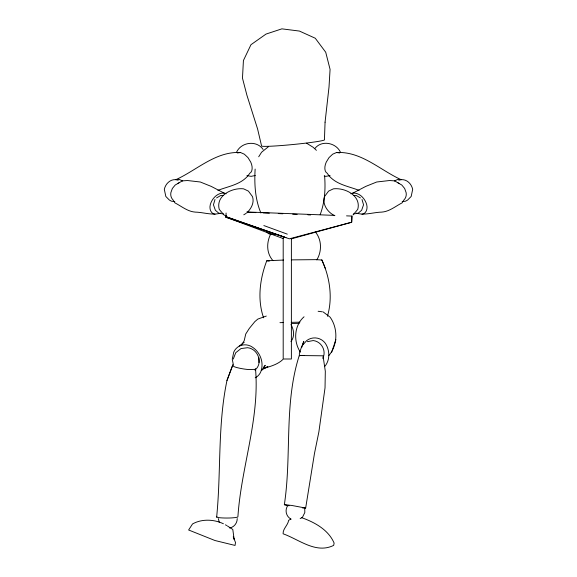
<?xml version="1.0" encoding="UTF-8"?>
<svg xmlns="http://www.w3.org/2000/svg" width="577" height="577" viewBox="0 0 577 577"><rect width="100%" height="100%" fill="white"/><g stroke="black" fill="none" stroke-linecap="round" stroke-linejoin="round"><path stroke-width="0.87" d="M237.241 518.572C237.277 523.043 234.132 527.248 229.588 528.005M226.083 213.036L225.96 217.313L285.961 237.674M226.083 215.43L225.968 217.32L227.764 217.385M255.488 368.566C259.924 418.686 241.215 466.923 237.919 516.566L237.688 517.1L235.402 517.591L231.507 517.922A9.391 0.902 0.2 0 1 218.532 517.583L216.649 517.1C221.2 471.661 217.536 425.393 226.963 380.524L232.783 364.981L232.517 365.76L234.522 366.821A10.235 1.342 9.4 0 0 248.499 369.54L255.214 369.345M289.07 505.784L284.346 504.702C291.861 455.231 283.797 403.749 299.261 355.526L300.905 355.461M255.135 169.083C254.255 183.782 255.077 199.317 260.912 213.028M302.362 507.89L305.659 508.07L314.472 453.493L318.879 431.892L325.031 387.845L325.313 371.256L323.026 355.807L299.261 355.526M233.288 359.017L235.748 352.713L240.991 348.566L247.605 347.707C258.193 348.876 263.393 363.33 254.933 370.109M320.148 214.709C324.815 202.311 325.637 188.91 324.599 175.797M328.775 355.656C337.725 345.205 338.223 328.472 330.094 317.155L323.149 311.919M283.574 260.061L266.762 260.768C259.874 278.778 257.176 299.355 263.581 317.819M335.929 339.593L331.551 352.547M301.793 347.332L303.812 341.396L302.406 344.902M322.795 358.382C326.632 350.931 321.613 341.505 313.217 340.56L307.339 341.678M226.963 380.524L232.783 364.981M216.649 517.1L216.873 516.559M290.967 341.591C294.97 336.384 293.902 329.849 290.974 324.498M270.786 233.873C266.386 242.39 266.314 253.238 273 260.674M214.997 199.483L213.454 204.792L215.365 210.259L218.892 213.252L223.487 213.952M288.06 505.221C284.454 509.671 285.976 516.552 291.068 519.127M327.433 316.268C332.915 297.79 329.82 277.429 321.916 260.039L316.225 259.643L291.428 259.881M316.809 259.91C322.002 251.312 321.858 239.722 315.294 231.803M241.669 344.858L244.201 340.668L245.744 334.018L249.271 328.472L254.818 321.656L257.84 319.074L266.3 316.066M236.462 152.386C241.027 142.05 256.599 139.886 263.112 149.465M258.705 156.778L261.59 152.213L268.218 146.897M261.72 370.384L265.247 365.328L263.602 367.34M246.754 213C251.118 208.773 254.536 202.844 252.51 196.634L248.42 191.124L243.631 188.845C231.997 187.438 215.531 195.711 219.253 209.393L223.963 214.94L226.372 216.036M304.05 316.787C294.155 325.414 293.174 341.454 300.393 352.129M324.678 366.532C330.289 360.098 329.929 349.893 325.132 343.041A13.033 12.809 5.8 0 0 306.755 340.538L301.843 346.027L299.348 353.362L299.485 355.937M315.035 148.325C321.786 139.764 336.276 142.757 340.538 152.386M353.037 214.94L357.747 209.393C361.469 195.711 345.003 187.438 333.369 188.845L328.58 191.124L324.49 196.634C322.089 204.503 327.736 212.444 334.703 215.675M282.874 359.514C277.789 364.368 270.728 366.366 264.122 368.256M216.57 197.918L220.775 195.48L223.667 195.56M239.188 346.012L244.222 342.262M243.782 214.781L246.011 213.447M220.558 213.101C212.617 215.69 203.602 212.278 195.293 212.112C187.612 211.586 181.575 206.292 174.975 202.902L172.97 199.822A7.775 6.635 -78.6 0 1 170.871 192.631L172.357 188.455L175.242 184.986L178.964 182.909M290.822 519.098L288.644 520.324C287.945 525.279 282.788 528.748 283.098 533.797C299.189 539.495 315.944 554.165 333.679 545.38L334.119 543.072C328.392 529.722 314.537 522.199 301.418 517.583M177.593 183.565L182.462 180.875L187.503 180.529L200.298 182L211.247 186.407L224.042 193.064A8.98 6.895 -67.2 0 1 226.126 193.814M300.163 518.6L302.406 517.381L304.288 513.602L304.815 512.477L304.743 508.871M261.424 370.023L267.879 366.683L263.992 368.047M350.874 193.814A8.98 6.895 67.2 0 1 352.958 193.064L365.753 186.407L376.702 182L389.497 180.529L394.538 180.875L399.407 183.565M394.315 180.983L398.043 179.303L401.065 179.642C379.911 170.006 361.231 151.188 336.492 152.523L332.669 154.189L329.013 157.622L326.236 162.151A9.441 5.546 -66.4 0 0 327.253 173.288C334.227 184.294 347.859 186.018 359.11 190.367M217.89 190.367C229.141 186.018 242.773 184.294 249.747 173.288A9.441 5.546 66.4 0 0 250.764 162.151L247.987 157.622L244.331 154.189L240.508 152.523C215.769 151.188 197.089 170.006 175.935 179.642L178.957 179.303L182.685 180.983M291.248 238.892L351.689 222.246L351.934 216.072M255.308 175.495L251.118 176.353L246.927 175.596M330.073 175.596L325.882 176.353L324.209 176.007M356.442 213.101C364.383 215.69 373.398 212.278 381.707 212.112C389.388 211.586 395.425 206.292 402.025 202.902L404.03 199.822A7.775 6.635 78.6 0 0 406.129 192.631L404.643 188.455L401.758 184.986L398.036 182.909M353.513 213.952L358.108 213.252L361.635 210.259L363.546 204.792L362.003 199.483M398.83 180.219C405.357 177.817 411.437 183.133 412.678 189.379L411.177 196.454L407.651 200.031L405.631 201.164L402.176 201.654M353.333 195.56L356.225 195.48L360.43 197.918M237.284 152.955L240.508 152.523M284.346 504.702L291.738 505.445L305.659 508.07M224.042 193.064C217.284 192.704 212.055 198.546 210.288 204.604A8.98 6.895 -67.2 0 0 215.041 214.312M279.953 322.673L283.487 322.543M291.219 322.348L299.889 322.168M299.182 323.329L291.363 323.488M302.377 355.446L304.584 355.432M269.279 261.092L266.762 260.768M246.855 211.954L334.862 215.401M346.532 215.863L351.92 216.072L351.681 222.239L289.337 238.828L225.96 216.692L284.396 237.097M248.665 212.314L255.849 212.617M263.033 212.92L269.322 213.187M278.302 213.569L282.788 213.764M292.669 214.182L297.155 214.37M307.93 214.832L310.628 214.94M352.958 193.064C359.716 192.704 364.945 198.546 366.712 204.604A8.98 6.895 67.2 0 1 361.959 214.312M318.129 311.27L322.312 311.811M336.492 152.523L339.716 152.955M174.824 201.654L171.369 201.164L169.35 200.031L165.823 196.454L164.322 189.379C165.563 183.133 171.643 177.817 178.17 180.219M274.198 234.702L269.178 233.981L267.108 232.401M263.84 225.557L287.288 234.139M225.989 217.111L283.336 238.626M223.407 523.757C213.901 519.206 201.726 518.752 192.538 523.952L188.621 529.989L214.961 540.512L235.048 545.431L235.503 542.474L233.238 536.826M225.405 524.818L226.739 525.524M306.596 143.211L313.123 147.265L316.412 150.33M227.417 525.964L232.798 529.462L234.125 539.25L233.534 537.634M321.786 259.78L325.421 268.694M219.361 522.51L218.315 518.608M233.411 365.104L232.264 359.175L233.757 352.1A13.033 12.485 45.1 0 1 250.613 346.106C259.744 350.802 264.511 362.205 260.746 371.884A13.033 12.485 45.1 0 1 255.222 377.805M258.95 362.58L258.842 357.545M291.385 238.719L291.385 359.002L283.192 359.002L283.192 237.825M325.067 122.18L324.44 139.735A31.627 1.616 -5.6 0 1 294.811 144.337A31.627 1.616 -5.6 0 1 261.597 146.046L257.587 128.952L246.906 95.205L242.477 78.169L243.422 60.513L250.973 44.696L266.019 34.079L281.886 28.85L299.434 31.064L315.273 38.241L325.724 52.247L330.073 69.37L329.02 86.961L325.067 122.18"/></g></svg>
